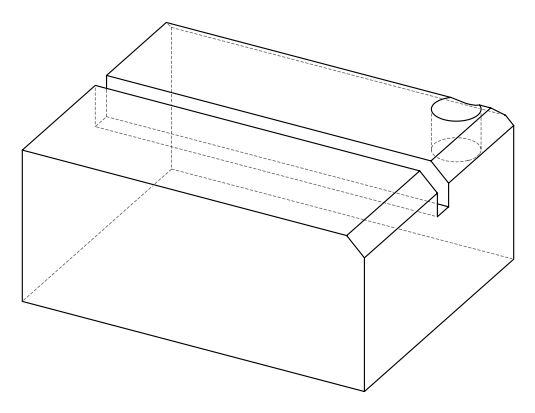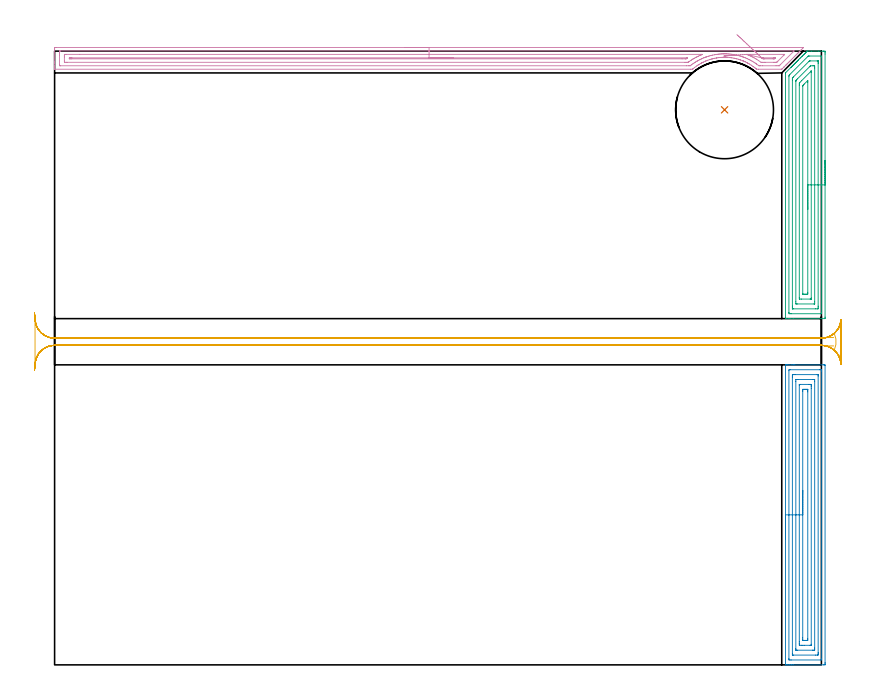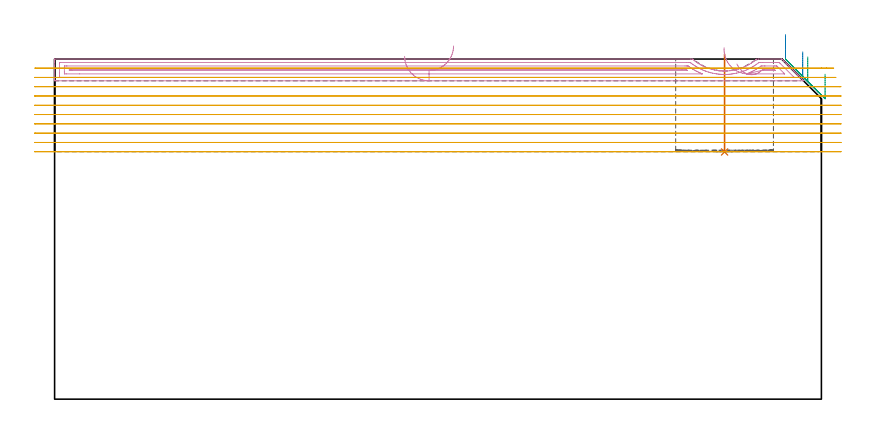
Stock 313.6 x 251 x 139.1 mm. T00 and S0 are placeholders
(PLAN: 5 operations, 2 tool changes, 35.5 min)
(1 INDEXABLE_INSERT_DRILL_BLIND_HOLE_FROM_SOLID | STEP1POCKET | NXT0302_035 | 0.16 min | 47146 mm3)
(2 AREA_MILL | FG_CHAMFER_SURFACE | UGT0205_001 | 6.19 min | 17072 mm3)
(3 AREA_MILL_1 | FG_CHAMFER_SURFACE_1 | UGT0205_001 | 5.44 min | 15292 mm3)
(4 AREA_MILL_2 | FG_CHAMFER_SURFACE_2 | UGT0205_001 | 9.65 min | 11722 mm3)
(5 MILL_RECTANGULAR_SLOT | SLOT_RECTANGULAR | NXT0201_012 | Follow Part, ap 4, ae 75% | 14.05 min | 222753 mm3)
(TOOL NXT0302_035 | Index. Insert Drill 40mm [880-D4000L40-05] | D40 PA176 FL200 Z2)
(TOOL UGT0205_001 | Chamfer Mill 20 x 3 x 45 deg. | D20 FL50 Z2)
(TOOL NXT0201_012 | ENDMILL 16mm [2P460-1600-NA 1630] | D16 FL38 Z6)
(OP 1 INDEXABLE_INSERT_DRILL_BLIND_HOLE_FROM_SOLID)
G17 G21 G94 G90
T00 M6
G54
G17 G0 G90 X274. Y227. S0 M3
G43 Z149.1 H1
G94 G81 G98 Z101.1 F250. R141.1
G80
M5
M2
(OP 2 AREA_MILL)
G17 G21 G94 G90
T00 M6
G54
G17 G0 G90 X298.9 Y51.35 S1061 M3
G43 Z149.1 H0
G94 G1 Y51.388 Z148.228 F250.
Y51.502 Z147.363
Y51.691 Z146.512
Y51.953 Z145.68
Y52.287 Z144.874
Y52.69 Z144.1
Y53.158 Z143.364
Y53.69 Z142.672
Y54.279 Z142.029
Y54.922 Z141.44
Y55.614 Z140.908
Y56.35 Z140.44
Y57.124 Z140.037
Y57.93 Z139.703
Y58.762 Z139.441
Y59.614 Z139.252
Y60.478 Z139.138
Y61.35 Z139.1
Y122.531
X298.903 Y122.69 Z139.088
X298.938 Y122.693 Z139.054
X299.315 Y122.7 Z138.685
X299.666 Z138.334
X300.337 Z137.658
X301.561 Z136.436
X302.114 Z135.88
X302.726 Z135.269
X314.551 Z123.446
X314.83 Y122.698 Z123.167
X315.092 Y122.69 Z122.906
X315.099 Y122.427 Z122.899
X315.1 Y0.957 Z122.9
X315.099 Y0.615 Z122.901
X315.094 Y0.07 Z122.904
X315.092 Y0.008 Z122.906
X314.551 Y0. Z123.446
X302.114 Z135.88
X301.561 Z136.436
X301.225 Z136.771
X300.673 Z137.324
X300.337 Z137.658
X299.666 Z138.334
X299.315 Z138.685
X298.939 Z139.052
X298.903 Y0.009 Z139.088
X298.9 Y0.169 Z139.1
Y61.35
X300.314 Z137.686
X300.315 Y120.32 Z137.685
X300.337 Y120.69 Z137.663
X300.827 Y120.699 Z137.173
X312.775 Y120.7 Z125.225
X313.265 Y120.699 Z124.735
X313.663 Y120.69 Z124.337
X313.685 Y120.298 Z124.315
X313.686 Y120.276 Z124.314
X313.685 Y2.38 Z124.315
X313.663 Y2.01 Z124.337
X313.173 Y2.001 Z124.827
X301.225 Y2. Z136.775
X300.735 Y2.001 Z137.265
X300.337 Y2.01 Z137.663
X300.315 Y2.402 Z137.685
Y2.424
X300.314 Y61.35 Z137.686
X301.728 Z136.272
X301.729 Y117.619 Z136.271
X301.73 Y118.004 Z136.27
X301.736 Y118.512 Z136.265
X301.747 Y118.69 Z136.253
X301.929 Y118.698 Z136.071
X302.114 Y118.699 Z135.886
X302.815 Y118.7 Z135.185
X311.886 Y118.699 Z126.114
X312.073 Y118.695 Z125.927
X312.197 Y118.69 Z125.803
X312.265 Y118.679 Z125.735
X312.267 Y118.641 Z125.733
X312.27 Y118.512 Z125.73
X312.271 Y118.125 Z125.729
Y5.081
X312.269 Y4.696 Z125.731
X312.264 Y4.188 Z125.736
X312.254 Y4.01 Z125.746
X312.071 Y4.002 Z125.929
X311.886 Y4.001 Z126.114
X311.185 Y4. Z126.815
X302.114 Y4.001 Z135.886
X301.927 Y4.005 Z136.073
X301.803 Y4.01 Z136.197
X301.735 Y4.021 Z136.265
X301.733 Y4.059 Z136.267
X301.731 Y4.188 Z136.269
X301.729 Y4.575 Z136.271
X301.728 Y61.35 Z136.272
X303.143 Z134.857
Y115.833
X303.147 Y116.58 Z134.853
X303.149 Y116.683 Z134.851
X303.244 Y116.69 Z134.756
X303.459 Y116.695 Z134.541
X303.891 Y116.7 Z134.109
X303.916 Z134.084
X310.135 Z127.865
X310.55 Y116.696 Z127.45
X310.757 Y116.692 Z127.243
X310.851 Y116.687 Z127.149
X310.852 Y116.616 Z127.148
X310.857 Y115.974 Z127.143
Y6.867
X310.853 Y6.12 Z127.147
X310.851 Y6.018 Z127.149
X310.756 Y6.01 Z127.244
X310.541 Y6.005 Z127.459
X310.109 Y6. Z127.891
X310.084 Z127.916
X303.865 Z134.135
X303.45 Y6.003 Z134.55
X303.243 Y6.008 Z134.757
X303.15 Y6.013 Z134.85
X303.148 Y6.084 Z134.852
X303.143 Y6.726 Z134.857
Y61.35
X304.557 Z133.443
Y114.269
X304.559 Y114.493 Z133.441
X304.562 Y114.641 Z133.438
X304.564 Y114.688 Z133.436
X304.577 Y114.691 Z133.423
X304.617 Y114.695 Z133.383
X304.779 Y114.698 Z133.221
X308.333 Y114.7 Z129.667
X308.571 Y114.699 Z129.429
X309.221 Y114.693 Z128.779
X309.431 Y114.69 Z128.569
X309.439 Y114.269 Z128.561
X309.442 Y114.046 Z128.558
X309.443 Y113.823 Z128.557
Y113.153
Y8.431
X309.441 Y8.207 Z128.559
X309.438 Y8.059 Z128.562
X309.436 Y8.013 Z128.564
X309.423 Y8.009 Z128.577
X309.383 Y8.005 Z128.617
X309.221 Y8.002 Z128.779
X308.983 Y8. Z129.017
X306.556 Z131.444
X305.667 Z132.333
X305.429 Y8.001 Z132.571
X304.779 Y8.007 Z133.221
X304.569 Y8.01 Z133.431
X304.561 Y8.43 Z133.439
X304.559 Y8.654 Z133.441
X304.557 Y8.877 Z133.443
Y9.547
Y61.35
X305.971 Z132.029
X305.972 Y111.954 Z132.028
X305.973 Y112.26 Z132.027
X305.977 Y112.554 Z132.023
X305.979 Y112.69 Z132.021
X306.122 Y112.696 Z131.878
X306.556 Y112.699 Z131.444
X307.007 Y112.7 Z130.993
X307.444 Y112.699 Z130.556
X307.899 Y112.696 Z130.101
X308.008 Y112.69 Z129.992
X308.022 Y112.68 Z129.978
X308.025 Y112.645 Z129.975
X308.027 Y112.567 Z129.973
X308.029 Y112.26 Z129.971
Y111.672
X308.028 Y10.746 Z129.972
X308.027 Y10.44 Z129.973
X308.023 Y10.146 Z129.977
X308.021 Y10.01 Z129.979
X307.878 Y10.004 Z130.122
X307.444 Y10.001 Z130.556
X306.993 Y10. Z131.007
X306.556 Y10.001 Z131.444
X306.102 Y10.004 Z131.898
X305.992 Y10.01 Z132.008
X305.978 Y10.02 Z132.022
X305.976 Y10.055 Z132.024
X305.973 Y10.133 Z132.027
X305.972 Y10.44 Z132.028
X305.971 Y11.028 Z132.029
Y61.35
Y62.222 Z132.067
Y63.086 Z132.181
Y63.938 Z132.37
Y64.77 Z132.632
Y65.576 Z132.966
Y66.35 Z133.369
Y67.086 Z133.837
Y67.778 Z134.368
Y68.421 Z134.958
Y69.01 Z135.601
Y69.542 Z136.293
Y70.01 Z137.029
Y70.413 Z137.803
Y70.747 Z138.609
Y71.009 Z139.441
Y71.198 Z140.292
Y71.312 Z141.157
Y71.35 Z142.029
G0 Z149.1
M5
M2
(OP 3 AREA_MILL_1)
G17 G21 G94 G90
T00 M6
G54
G17 G0 G90 X315.1 Y206.3 S1061 M3
G43 Z149.1 H0
Z132.9
G94 G1 Y206.262 Z132.028 F250.
Y206.148 Z131.163
Y205.959 Z130.312
Y205.697 Z129.48
Y205.363 Z128.674
Y204.96 Z127.9
Y204.492 Z127.164
Y203.96 Z126.472
Y203.371 Z125.829
Y202.728 Z125.24
Y202.036 Z124.708
Y201.3 Z124.24
Y200.526 Z123.837
Y199.72 Z123.503
Y198.888 Z123.241
Y198.037 Z123.052
Y197.172 Z122.938
Y196.3 Z122.9
Y142.224
X315.096 Y141.879 Z122.902
X315.092 Y141.61 Z122.906
X314.819 Y141.6 Z123.178
X302.114 Z135.881
X300.69 Z137.306
X300.337 Z137.658
X299.336 Z138.664
X298.94 Y141.608 Z139.052
X298.903 Y141.61 Z139.088
X298.9 Y141.778 Z139.1
X298.907 Y241.914 Z139.093
X298.904 Y242.06 Z139.09
X298.919 Y242.11 Z139.075
X298.931 Y242.132 Z139.063
X298.966 Y242.168 Z139.031
X301.088 Y244.289 Z136.91
X301.225 Y244.428 Z136.77
X301.365 Y244.566 Z136.633
X301.53 Y244.731 Z136.468
X301.67 Y244.872 Z136.326
X301.812 Y245.013 Z136.186
X301.971 Y245.172 Z136.027
X302.114 Y245.316 Z135.882
X302.258 Y245.46 Z135.739
X302.413 Y245.614 Z135.585
X302.558 Y245.76 Z135.437
X302.705 Y245.906 Z135.292
X302.854 Y246.055 Z135.144
X303.002 Y246.205 Z134.993
X303.152 Y246.353 Z134.845
X303.296 Y246.497 Z134.702
X303.446 Y246.649 Z134.549
X303.599 Y246.8 Z134.399
X303.737 Y246.938 Z134.261
X303.891 Y247.093 Z134.104
X304.046 Y247.247 Z133.952
X304.179 Y247.38 Z133.819
X304.335 Y247.537 Z133.66
X304.792 Y247.992 Z133.208
X305.089 Y248.29 Z132.909
X305.223 Y248.425 Z132.773
X305.614 Y248.814 Z132.386
X305.723 Y248.923 Z132.277
X305.983 Y249.184 Z132.015
X306.112 Y249.313 Z131.885
X306.486 Y249.687 Z131.513
X306.628 Y249.828 Z131.372
X306.877 Y250.078 Z131.122
X307. Y250.202 Z130.996
X307.359 Y250.559 Z130.641
X307.533 Y250.733 Z130.467
X307.775 Y250.971 Z130.224
X307.808 Y250.997 Z130.189
X307.888 Y250.999 Z130.109
X307.931 Y251. Z130.067
X309.574 Z128.422
X312.507 Z125.489
X314.284 Z123.713
X314.551 Y250.998 Z123.446
X315.092 Y250.992 Z122.906
X315.094 Y250.921 Z122.904
X315.098 Y250.376 Z122.902
X315.1 Y249.823 Z122.9
Y196.3
X313.686 Z124.314
X313.685 Y143.99 Z124.315
X313.663 Y143.61 Z124.337
X313.183 Y143.601 Z124.817
X301.225 Y143.6 Z136.775
X300.745 Y143.601 Z137.255
X300.337 Y143.61 Z137.663
X300.315 Y144.012 Z137.685
Y144.035
X300.322 Y240.559 Z137.678
X300.337 Y241.075 Z137.663
X300.513 Y241.26 Z137.487
X300.687 Y241.437 Z137.313
X308.086 Y248.836 Z129.914
X308.17 Y248.916 Z129.83
X308.236 Y248.975 Z129.764
X308.333 Y248.99 Z129.667
X308.812 Y248.999 Z129.188
X313.255 Z124.745
X313.663 Y248.99 Z124.337
X313.685 Y248.588 Z124.315
X313.686 Y248.565 Z124.314
Y196.3
X312.272 Z125.728
X312.271 Y146.693 Z125.729
X312.27 Y146.307 Z125.73
X312.267 Y145.8 Z125.733
X312.265 Y145.616 Z125.735
X312.08 Y145.605 Z125.92
X311.886 Y145.602 Z126.114
X311.196 Y145.6 Z126.804
X302.114 Y145.601 Z135.886
X301.916 Y145.603 Z136.084
X301.784 Y145.607 Z136.216
X301.74 Y145.61 Z136.26
X301.736 Y145.626 Z136.264
X301.733 Y145.671 Z136.267
X301.73 Y145.8 Z136.27
X301.729 Y146.187 Z136.271
Y146.693
X301.736 Y239.136 Z136.264
X301.739 Y239.65 Z136.261
X301.742 Y240.024 Z136.258
X302.114 Y240.412 Z135.886
X302.178 Y240.479 Z135.822
X308.5 Y246.8 Z129.5
X308.647 Y246.94 Z129.353
X308.699 Y246.988 Z129.301
X308.824 Y246.993 Z129.176
X309.024 Y246.999 Z128.976
X311.886 Z126.114
X312.085 Y246.997 Z125.915
X312.217 Y246.993 Z125.783
X312.26 Y246.99 Z125.74
X312.265 Y246.974 Z125.735
X312.267 Y246.929 Z125.733
X312.27 Y246.8 Z125.73
X312.271 Y246.413 Z125.729
X312.272 Y245.906 Z125.728
Y196.3
X310.857 Z127.143
Y148.481
X310.853 Y147.733 Z127.147
X310.85 Y147.624 Z127.15
X310.844 Y147.609 Z127.156
X310.82 Y147.606 Z127.18
X310.766 Y147.603 Z127.234
X310.547 Y147.601 Z127.453
X303.878 Y147.6 Z134.122
X303.449 Y147.606 Z134.551
X303.234 Y147.61 Z134.766
X303.15 Y147.625 Z134.85
X303.143 Y148.481 Z134.857
X303.15 Y238.607 Z134.85
X303.151 Y238.756 Z134.849
X303.155 Y238.942 Z134.845
X303.157 Y238.985 Z134.843
X303.179 Y239.019 Z134.821
X303.237 Y239.081 Z134.763
X303.4 Y239.249 Z134.6
X303.798 Y239.65 Z134.202
X308.746 Y244.597 Z129.254
X308.905 Y244.754 Z129.095
X309.033 Y244.878 Z128.967
X309.119 Y244.958 Z128.881
X309.168 Y244.99 Z128.832
X309.221 Y244.998 Z128.779
X309.234 Y244.999 Z128.766
X310.122 Y245. Z127.878
X310.551 Y244.994 Z127.449
X310.766 Y244.99 Z127.234
X310.851 Y244.975 Z127.149
X310.857 Y244.119 Z127.143
Y196.3
X309.443 Z128.557
Y150.046
X309.441 Y149.822 Z128.559
X309.438 Y149.673 Z128.562
X309.436 Y149.623 Z128.564
X309.426 Y149.61 Z128.574
X309.387 Y149.607 Z128.613
X309.221 Y149.603 Z128.779
X308.997 Y149.6 Z129.003
X305.443 Y149.601 Z132.557
X304.779 Y149.607 Z133.221
X304.565 Y149.61 Z133.435
X304.56 Y150.046 Z133.44
X304.558 Y150.269 Z133.442
X304.564 Y236.968 Z133.436
X304.565 Y237.184 Z133.435
X304.571 Y237.862 Z133.429
X304.574 Y237.964 Z133.426
X304.624 Y238.018 Z133.376
X304.779 Y238.178 Z133.221
X305.511 Y238.913 Z132.489
X309.366 Y242.767 Z128.634
X309.408 Y242.806 Z128.592
X309.434 Y242.827 Z128.566
X309.437 Z128.563
X309.439 Y242.822 Z128.561
X309.442 Y242.704 Z128.558
X309.443 Y242.555 Z128.557
Y242.331
Y196.3
X308.029 Z129.971
Y152.362
X308.027 Y152.056 Z129.973
X308.024 Y151.762 Z129.976
X308.022 Y151.624 Z129.978
X307.889 Y151.609 Z130.111
X307.444 Y151.604 Z130.556
X307.009 Y151.6 Z130.991
X306.556 Z131.444
X306.12 Y151.602 Z131.88
X305.992 Y151.608 Z132.008
X305.981 Y151.61 Z132.019
X305.978 Y151.621 Z132.022
X305.975 Y151.662 Z132.025
X305.973 Y151.749 Z132.027
X305.978 Y236.655 Z132.022
X305.98 Y236.812 Z132.02
X305.983 Y236.89 Z132.017
X305.985 Y236.924 Z132.015
X306.022 Y236.968 Z131.978
X306.288 Y237.238 Z131.712
X306.556 Y237.508 Z131.444
X307.91 Y238.861 Z130.09
X307.955 Y238.903 Z130.045
X308.021 Y238.961 Z129.979
X308.024 Y238.885 Z129.976
X308.027 Y238.756 Z129.973
X308.028 Y238.526 Z129.972
X308.029 Y238.168 Z129.971
Y196.3
Y195.428 Z130.009
Y194.564 Z130.123
Y193.712 Z130.312
Y192.88 Z130.574
Y192.074 Z130.908
Y191.3 Z131.311
Y190.564 Z131.78
Y189.872 Z132.311
Y189.229 Z132.9
Y188.64 Z133.543
Y188.109 Z134.235
Y187.64 Z134.971
Y187.237 Z135.745
Y186.903 Z136.551
Y186.641 Z137.383
Y186.452 Z138.235
Y186.338 Z139.1
Y186.3 Z139.971
G0 Z149.1
M5
M2
(OP 4 AREA_MILL_2)
G17 G21 G94 G90
T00 M6
G54
G17 G0 G90 X143.15 Y252.5 S1061 M3
G43 Z149.1 H0
Z140.2
G94 G1 X143.188 Z139.329 F250.
X143.302 Z138.464
X143.491 Z137.612
X143.753 Z136.78
X144.087 Z135.974
X144.49 Z135.2
X144.959 Z134.464
X145.49 Z133.772
X146.079 Z133.129
X146.722 Z132.54
X147.414 Z132.009
X148.15 Z131.54
X148.924 Z131.137
X149.73 Z130.803
X150.562 Z130.541
X151.414 Z130.352
X152.278 Z130.238
X153.15 Z130.2
X306.008
X306.294 Y252.498 Z130.201
Y252.494 Z130.206
X306.185 Y252.385 Z130.315
X305.826 Y252.024 Z130.672
X305.327 Y251.527 Z131.173
X304.943 Y251.141 Z131.555
X304.47 Y250.67 Z132.03
X304.06 Y250.258 Z132.439
X303.915 Y250.115 Z132.584
X303.621 Y249.821 Z132.879
X303.176 Y249.375 Z133.322
X302.71 Y248.91 Z133.79
X302.293 Y248.492 Z134.205
X301.799 Y247.999 Z134.7
X301.41 Y247.608 Z135.089
X300.889 Y247.088 Z135.611
X300.644 Y246.843 Z135.854
X300.527 Y246.725 Z135.972
X300.347 Y246.547 Z136.153
X300.183 Y246.382 Z136.317
X300.085 Y246.284 Z136.414
X300.049 Y246.249 Z136.45
X299.643 Y245.842 Z136.856
X299.455 Y245.655 Z137.045
X299.325 Y245.525 Z137.175
X299.202 Y245.4 Z137.297
X299.157 Y245.357 Z137.342
X298.467 Y244.667 Z138.033
X298.319 Y244.517 Z138.18
X298.265 Y244.464 Z138.234
X297.634 Y243.834 Z138.866
X297.41 Y243.614 Z139.079
X297.396 Y243.604 Z139.089
X297.226 Y243.6 Z139.1
X287.858
X287.109 Y243.604 Z139.09
X286.965 Y243.725 Z138.973
X286.899 Y243.781 Z138.916
X286.8 Y243.865 Z138.834
X286.434 Y244.16 Z138.54
X286.186 Y244.355 Z138.344
X285.882 Y244.58 Z138.117
X285.761 Y244.664 Z138.031
X285.627 Y244.758 Z137.937
X285.012 Y245.191 Z137.507
X284.949 Y245.233 Z137.466
X284.099 Y245.758 Z136.941
X283.797 Y245.931 Z136.766
X283.474 Y246.111 Z136.589
X283.438 Y246.13 Z136.57
X283.292 Y246.205 Z136.494
X283.224 Y246.241 Z136.458
X282.951 Y246.372 Z136.323
X282.426 Y246.63 Z136.069
X282.33 Y246.677 Z136.022
X281.976 Y246.835 Z135.86
X281.744 Y246.933 Z135.765
X281.613 Y246.987 Z135.709
X281.537 Y247.02 Z135.678
X281.436 Y247.062 Z135.637
X280.542 Y247.388 Z135.311
X280.411 Y247.43 Z135.269
X280.275 Y247.473 Z135.223
X279.767 Y247.639 Z135.06
X279.648 Y247.677 Z135.021
X278.991 Y247.865 Z134.831
X278.936 Y247.877 Z134.818
X278.754 Y247.921 Z134.775
X278.158 Y248.05 Z134.649
X278.044 Y248.072 Z134.623
X277.86 Y248.112 Z134.584
X276.966 Y248.267 Z134.429
X276.671 Y248.305 Z134.392
X276.26 Y248.355 Z134.336
X276.072 Y248.381 Z134.314
X275.178 Y248.458 Z134.239
X274.731 Y248.483 Z134.216
X274.565 Y248.486 Z134.213
X274.517 Z134.211
X274.476 Y248.487 Z134.209
X274.284 Y248.491 Z134.206
X274.028 Y248.487 Z134.203
X273.584 Y248.482 Z134.209
X273.509 Z134.213
X273.44 Y248.483 Z134.215
X273.39 Z134.216
X273.156 Y248.469 Z134.228
X272.692 Y248.441 Z134.251
X272.496 Y248.431 Z134.263
X272.282 Y248.411 Z134.285
X271.8 Y248.363 Z134.33
X271.613 Y248.347 Z134.351
X271.602 Y248.346 Z134.352
X270.907 Y248.243 Z134.451
X270.708 Y248.215 Z134.481
X270.602 Y248.195 Z134.501
X270.015 Y248.082 Z134.611
X269.814 Y248.046 Z134.653
X269.709 Y248.022 Z134.676
X269.123 Y247.889 Z134.804
X269.008 Y247.864 Z134.831
X268.925 Y247.841 Z134.854
X268.677 Y247.767 Z134.927
X268.026 Y247.575 Z135.123
X267.132 Y247.273 Z135.425
X266.381 Y246.989 Z135.711
X266.238 Y246.928 Z135.771
X265.344 Y246.518 Z136.18
X265.109 Y246.4 Z136.296
X264.926 Y246.31 Z136.389
X264.663 Y246.179 Z136.52
X264.526 Y246.11 Z136.588
X264.45 Y246.069 Z136.628
X264.217 Y245.932 Z136.763
X263.556 Y245.548 Z137.151
X263.418 Y245.462 Z137.238
X263.053 Y245.233 Z137.467
X262.662 Y244.97 Z137.73
X261.768 Y244.322 Z138.377
X261.321 Y243.961 Z138.737
X261.139 Y243.81 Z138.889
X261.094 Y243.774 Z138.926
X260.893 Y243.602 Z139.087
X260.203 Y243.6 Z139.1
X0.154
X0.009 Y243.602 Z139.088
X0.008 Y243.611 Z139.08
X0. Y243.929 Z138.77
Y244.347 Z138.352
Y244.959 Z137.736
Y246.148 Z136.549
Y246.725 Z135.969
Y251.736 Z130.961
X0.003 Y252.024 Z130.673
X0.009 Y252.491 Z130.206
X0.126 Y252.494 Z130.203
X0.601 Y252.5 Z130.2
X153.15
Y251.086 Z131.614
X302.131 Y251.085 Z131.615
X302.188 Y251.084 Z131.616
X302.407 Y251.079 Z131.621
X302.388 Y251.049 Z131.651
X302.309 Y250.964 Z131.736
X302.217 Y250.868 Z131.832
X302.131 Y250.781 Z131.919
X296.778 Y245.428 Z137.272
X296.542 Y245.193 Z137.507
X296.445 Y245.101 Z137.599
X296.384 Y245.046 Z137.654
X296.352 Y245.021 Z137.679
X296.304 Y245.02 Z137.68
X295.886 Y245.017 Z137.683
X295.05 Y245.014 Z137.686
X289.586
X288.75 Y245.016 Z137.684
X288.332 Y245.019 Z137.681
X288.123 Y245.021 Z137.679
X288.03 Y245.03 Z137.67
X287.971 Y245.072 Z137.628
X287.857 Y245.155 Z137.545
X287.064 Y245.744 Z136.956
X286.965 Y245.814 Z136.886
X286.925 Y245.842 Z136.858
X286.42 Y246.187 Z136.513
X286.073 Y246.409 Z136.291
X285.564 Y246.725 Z135.975
X285.181 Y246.95 Z135.75
X284.647 Y247.254 Z135.446
X284.289 Y247.435 Z135.265
X283.938 Y247.608 Z135.092
X283.397 Y247.865 Z134.835
X282.918 Y248.083 Z134.617
X282.505 Y248.251 Z134.449
X281.877 Y248.492 Z134.208
X281.613 Y248.588 Z134.112
X281.461 Y248.642 Z134.058
X280.721 Y248.878 Z133.822
X280.149 Y249.057 Z133.643
X279.829 Y249.149 Z133.551
X279.727 Y249.175 Z133.525
X278.944 Y249.36 Z133.34
X278.873 Y249.375 Z133.325
X278.044 Y249.533 Z133.167
X277.849 Y249.568 Z133.132
X277.152 Y249.675 Z133.025
X276.802 Y249.722 Z132.978
X276.26 Y249.784 Z132.916
X275.804 Y249.826 Z132.874
X275.368 Y249.861 Z132.839
X274.85 Y249.888 Z132.812
X274.476 Y249.897 Z132.803
X273.944 Y249.901 Z132.799
X273.62
X273.584 Y249.9 Z132.8
X273.075 Y249.879 Z132.821
X272.692 Y249.858 Z132.842
X272.233 Y249.829 Z132.871
X271.8 Y249.788 Z132.912
X271.421 Y249.75 Z132.95
X270.907 Y249.683 Z133.017
X270.636 Y249.644 Z133.056
X270.015 Y249.544 Z133.156
X269.87 Y249.519 Z133.181
X269.123 Y249.376 Z133.324
X268.397 Y249.211 Z133.489
X268.323 Y249.192 Z133.508
X268.231 Y249.167 Z133.533
X267.707 Y249.011 Z133.689
X267.339 Y248.898 Z133.802
X266.627 Y248.67 Z134.03
X266.447 Y248.609 Z134.091
X266.359 Y248.578 Z134.122
X266.115 Y248.492 Z134.208
X265.709 Y248.339 Z134.361
X265.645 Y248.313 Z134.387
X265.555 Y248.277 Z134.423
X265.083 Y248.076 Z134.624
X264.663 Y247.889 Z134.811
X264.469 Y247.8 Z134.9
X264.063 Y247.608 Z135.092
X263.829 Y247.493 Z135.207
X263.771 Y247.464 Z135.236
X263.281 Y247.21 Z135.49
X262.879 Y246.984 Z135.716
X262.713 Y246.889 Z135.811
X262.435 Y246.725 Z135.975
X262.091 Y246.517 Z136.183
X261.986 Y246.452 Z136.248
X261.616 Y246.209 Z136.491
X261.071 Y245.842 Z136.858
X260.573 Y245.475 Z137.225
X260.202 Y245.2 Z137.5
X260.064 Y245.095 Z137.605
X260.006 Y245.053 Z137.647
X259.975 Y245.032 Z137.668
X259.935 Y245.021 Z137.679
X259.728 Y245.019 Z137.681
X259.31 Y245.016 Z137.684
X258.474 Y245.014 Z137.686
X2.385 Y245.015 Z137.685
X2.327 Y245.016 Z137.684
X2.01 Y245.025 Z137.675
X2.007 Y245.124 Z137.576
X2.002 Y245.338 Z137.362
X2. Y249.375 Z133.325
Y250.258 Z132.442
X2.001 Y250.638 Z132.062
X2.008 Y251.019 Z131.681
X2.01 Y251.068 Z131.632
X2.024 Y251.079 Z131.621
X2.072 Y251.081 Z131.619
X2.176 Y251.084 Z131.616
X2.385 Y251.086 Z131.614
X2.441
X153.15
Y249.671 Z133.029
X264.478
X264.663 Y249.668 Z133.032
X264.796 Y249.664 Z133.036
X264.933 Y249.656 Z133.044
X264.663 Y249.546 Z133.154
X264.54 Y249.496 Z133.204
X264.246 Y249.375 Z133.325
X263.916 Y249.231 Z133.469
X263.771 Y249.166 Z133.534
X263.308 Y248.95 Z133.75
X262.879 Y248.747 Z133.953
X262.706 Y248.662 Z134.038
X262.364 Y248.492 Z134.208
X262.117 Y248.363 Z134.337
X261.986 Y248.292 Z134.408
X261.55 Y248.041 Z134.659
X261.094 Y247.776 Z134.924
X260.989 Y247.713 Z134.987
X260.818 Y247.608 Z135.092
X260.444 Y247.369 Z135.331
X260.202 Y247.21 Z135.49
X259.499 Y246.725 Z135.975
X259.389 Y246.648 Z136.052
X259.31 Y246.592 Z136.108
X259.146 Y246.478 Z136.222
X259.084 Y246.436 Z136.264
X259.014 Y246.434 Z136.266
X258.716 Y246.43 Z136.27
X258.418 Y246.429 Z136.271
X257.826 Y246.428 Z136.272
X5.061 Y246.429 Z136.271
X4.762
X4.169 Y246.434 Z136.266
X4.028 Y246.435 Z136.265
X4.009 Y246.567 Z136.133
X4.003 Y246.725 Z135.975
X4.001 Y246.892 Z135.808
X4. Y248.659 Z134.041
X4.005 Y249.375 Z133.325
X4.009 Y249.533 Z133.167
X4.028 Y249.665 Z133.035
X4.169 Y249.666 Z133.034
X4.762 Y249.67 Z133.03
X10.263 Y249.671 Z133.029
X153.15
Y248.257 Z134.443
X258.418
X258.656 Y248.256 Z134.444
X258.78 Y248.253 Z134.447
X258.817 Y248.25 Z134.45
X258.795 Y248.23 Z134.47
X258.76 Y248.201 Z134.499
X258.418 Y247.962 Z134.738
X258.288 Y247.877 Z134.823
X258.242 Y247.85 Z134.85
X258.177 Y247.847 Z134.853
X257.945 Y247.844 Z134.856
X256.634 Y247.843 Z134.857
X6.845
X6.607 Y247.844 Z134.856
X6.19 Y247.85 Z134.85
X6.01 Y247.859 Z134.841
X6.009 Y248.05 Z134.65
X6.01 Y248.241 Z134.459
X6.197 Y248.251 Z134.449
X6.427 Y248.254 Z134.446
X6.845 Y248.257 Z134.443
X7.082
X153.15
X154.022 Z134.481
X154.887 Z134.595
X155.738 Z134.783
X156.57 Z135.046
X157.376 Z135.38
X158.15 Z135.782
X158.886 Z136.251
X159.578 Z136.782
X160.221 Z137.372
X160.81 Z138.015
X161.342 Z138.707
X161.81 Z139.443
X162.213 Z140.217
X162.547 Z141.023
X162.809 Z141.855
X162.998 Z142.706
X163.112 Z143.571
X163.15 Z144.443
G0 Z149.1
X273.816 Y249.005
Z143.721
G1 X273.792 Y249.003 Z142.849
X273.844 Y249.006 Z141.978
X273.971 Y249.016 Z141.115
X274.173 Y249.03 Z140.266
X274.448 Y249.05 Z139.439
X274.794 Y249.074 Z138.638
X275.208 Y249.104 Z137.871
X275.687 Y249.138 Z137.143
X276.228 Y249.177 Z136.459
X276.826 Y249.22 Z135.826
X277.477 Y249.267 Z135.247
X278.176 Y249.317 Z134.727
X278.917 Y249.37 Z134.27
X279.695 Y249.425 Z133.879
X280.504 Y249.483 Z133.558
X281.338 Y249.543 Z133.309
X282.191 Y249.604 Z133.134
X283.055 Y249.666 Z133.034
X283.1 Y249.669 Z133.031
X283.138 Y249.67 Z133.03
X283.397 Y249.671 Z133.029
X298.366
X298.563 Y249.67 Z133.03
Y249.664 Z133.036
X298.418 Y249.518 Z133.182
X298.276 Y249.375 Z133.325
X295.756 Y246.855 Z135.845
X295.626 Y246.725 Z135.975
X295.414 Y246.517 Z136.183
X295.352 Y246.459 Z136.241
X295.328 Y246.439 Z136.261
X295.287 Y246.435 Z136.265
X294.994 Y246.432 Z136.268
X294.402 Y246.429 Z136.271
X294.102
X290.534
X290.234
X289.642 Y246.431 Z136.269
X289.042 Y246.436 Z136.264
X288.9 Y246.442 Z136.258
X287.857 Y247.17 Z135.53
X287.178 Y247.608 Z135.092
X286.965 Y247.741 Z134.959
X286.621 Y247.95 Z134.75
X286.073 Y248.254 Z134.446
X285.631 Y248.492 Z134.208
X285.181 Y248.718 Z133.982
X284.726 Y248.942 Z133.758
X284.289 Y249.144 Z133.556
X284.128 Y249.215 Z133.485
X283.758 Y249.375 Z133.325
X283.397 Y249.52 Z133.18
X283.152 Y249.617 Z133.083
X283.055 Y249.666 Z133.034
X289.182 Y248.252 Z134.449
X289.193 Y248.253 Z134.447
X289.268 Y248.255 Z134.445
X289.642 Y248.257 Z134.443
X289.878
X294.102
X294.339
X294.59 Y248.255 Z134.445
X294.67 Y248.252 Z134.448
X294.689 Y248.25 Z134.45
X294.684 Y248.241 Z134.459
X294.656 Y248.209 Z134.491
X294.585 Y248.134 Z134.566
X294.525 Y248.073 Z134.627
X294.463 Y248.013 Z134.687
X294.384 Y247.938 Z134.762
X294.306 Y247.866 Z134.834
X294.27 Y247.849 Z134.851
X294.24 Y247.848 Z134.852
X294.102 Y247.845 Z134.855
X293.865 Y247.843 Z134.857
X290.297
X290.099 Y247.844 Z134.856
X289.87 Y247.847 Z134.853
X289.76 Y247.85 Z134.85
X289.642 Y247.926 Z134.774
X289.429 Y248.071 Z134.629
X289.252 Y248.197 Z134.503
X289.191 Y248.243 Z134.457
X289.182 Y248.252 Z134.449
X288.642 Y248.758 Z133.988
X288.075 Y249.291 Z133.593
X287.484 Y249.845 Z133.268
X286.876 Y250.416 Z133.014
X286.253 Y251.001 Z132.835
X285.622 Y251.594 Z132.73
X284.986 Y252.19 Z132.701
X284.351 Y252.787 Z132.749
X283.722 Y253.378 Z132.872
X283.102 Y253.959 Z133.07
X282.498 Y254.527 Z133.341
X281.913 Y255.076 Z133.683
X281.352 Y255.603 Z134.094
X280.819 Y256.103 Z134.571
X280.319 Y256.573 Z135.109
X279.854 Y257.008 Z135.705
X279.43 Y257.407 Z136.355
X279.048 Y257.766 Z137.052
G0 Z149.1
M5
M2
(OP 5 MILL_RECTANGULAR_SLOT)
G17 G21 G94 G90
T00 M6
G54
G17 G0 G90 X318.627 Y133.861 S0 M3
G43 Z149.19 H1
Z135.391
G94 G1 X315.627 F250.
G2 X313.6 Y133.6 R8. F500.
G1 X0.
G2 X-7.99 Y141.2 R8.
G1 X-8.
Y123.1
X-7.99
G2 X0. Y130.7 R8.
G1 X313.6
G2 X315.627 Y130.439 R8.
G1 X318.627 F250.
G0 Z149.19
X-8.23 Y120.403
Z131.592
G1 X-7.97 Y123.392
G2 X0. Y130.7 R8. F500.
G1 X313.6
G2 X318.855 Y128.732 R8.
G3 X318.854 Y135.567 R8.
G2 X313.6 Y133.6 R8.
G1 X0.
G2 X-7.97 Y140.908 R8.
G1 X-8.23 Y143.897 F250.
G0 Y120.403 Z127.793
G1 X-7.97 Y123.392
G2 X0. Y130.7 R8. F500.
G1 X313.6
G2 X320.97 Y125.812 R8.
G3 X321.6 Y128.915 R8.
G1 Y135.386
G3 X320.97 Y138.488 R8.
G2 X313.6 Y133.6 R8.
G1 X0.
G2 X-7.97 Y140.908 R8.
G1 X-8.23 Y143.897 F250.
G0 Y120.403 Z123.994
G1 X-7.97 Y123.392
G2 X0. Y130.7 R8. F500.
G1 X313.6
G2 X321.514 Y123.867 R8.
G1 X321.544 Y123.864
G3 X321.6 Y124.798 R8.
G1 Y139.494
G3 X321.544 Y140.432 R8.
G1 X321.514 Y140.429
G2 X313.6 Y133.6 R8.
G1 X0.
G2 X-7.97 Y140.908 R8.
G1 X-8.23 Y143.897 F250.
G0 Y120.403 Z120.195
G1 X-7.97 Y123.392
G2 X0. Y130.7 R8. F500.
G1 X313.6
G2 X321.59 Y123.1 R8.
G1 X321.6
Y141.2
X321.59
G2 X313.6 Y133.6 R8.
G1 X0.
G2 X-7.97 Y140.908 R8.
G1 X-8.23 Y143.897 F250.
G0 Y120.403 Z116.396
G1 X-7.97 Y123.392
G2 X0. Y130.7 R8. F500.
G1 X313.6
G2 X321.59 Y123.1 R8.
G1 X321.6
Y141.2
X321.59
G2 X313.6 Y133.6 R8.
G1 X0.
G2 X-7.97 Y140.908 R8.
G1 X-8.23 Y143.897 F250.
G0 Y120.403 Z112.597
G1 X-7.97 Y123.392
G2 X0. Y130.7 R8. F500.
G1 X313.6
G2 X321.59 Y123.1 R8.
G1 X321.6
Y141.2
X321.59
G2 X313.6 Y133.6 R8.
G1 X0.
G2 X-7.97 Y140.908 R8.
G1 X-8.23 Y143.897 F250.
G0 Y120.403 Z108.798
G1 X-7.97 Y123.392
G2 X0. Y130.7 R8. F500.
G1 X313.6
G2 X321.59 Y123.1 R8.
G1 X321.6
Y141.2
X321.59
G2 X313.6 Y133.6 R8.
G1 X0.
G2 X-7.97 Y140.908 R8.
G1 X-8.23 Y143.897 F250.
G0 Y120.403 Z104.999
G1 X-7.97 Y123.392
G2 X0. Y130.7 R8. F500.
G1 X313.6
G2 X321.59 Y123.1 R8.
G1 X321.6
Y141.2
X321.59
G2 X313.6 Y133.6 R8.
G1 X0.
G2 X-7.97 Y140.908 R8.
G1 X-8.23 Y143.897 F250.
G0 Y120.403 Z101.2
G1 X-7.97 Y123.392
G2 X0. Y130.7 R8. F500.
G1 X313.6
G2 X321.59 Y123.1 R8.
G1 X321.6
Y141.2
X321.59
G2 X313.6 Y133.6 R8.
G1 X0.
G2 X-7.97 Y140.908 R8.
G1 X-8.23 Y143.897 F250.
G0 Z149.19
M5
M2
